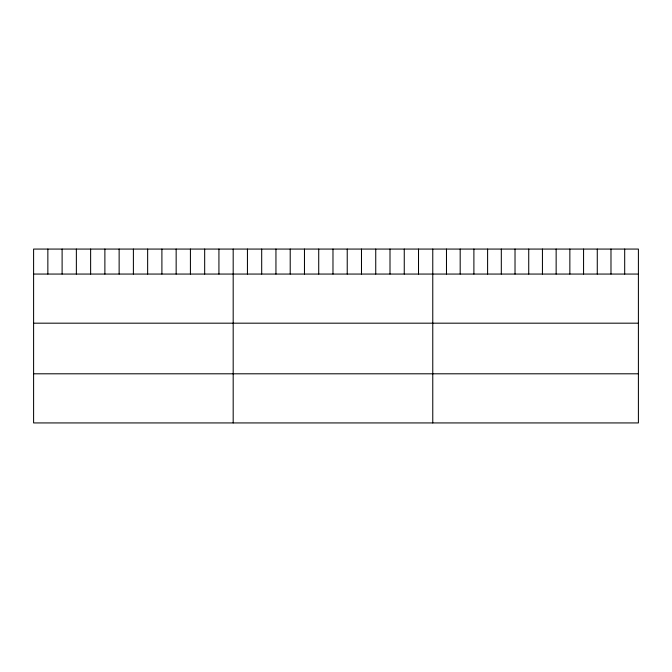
<?xml version="1.0" encoding="UTF-8"?>
<svg xmlns="http://www.w3.org/2000/svg" width="672" height="672" viewBox="0 0 672 672"><rect width="100%" height="100%" fill="white"/><g stroke="black" fill="none" stroke-linecap="round" stroke-linejoin="round"><path stroke-width="1.01" d="M638.4 274.058L638.4 422.932L33.6 422.932L33.6 249.068L638.4 249.068L638.4 274.058L33.6 274.058M33.6 323.182L638.4 323.182M33.6 373.8L638.4 373.8M624.691 249.068L624.691 274.058M610.982 249.068L610.982 274.058M597.274 249.068L597.274 274.058M583.565 249.068L583.565 274.058M569.856 249.068L569.856 274.058M556.147 249.068L556.147 274.058M542.438 249.068L542.438 274.058M528.73 249.068L528.73 274.058M515.021 249.068L515.021 274.058M501.312 249.068L501.312 274.058M487.603 249.068L487.603 274.058M473.894 249.068L473.894 274.058M460.186 249.068L460.186 274.058M446.477 249.068L446.477 274.058M432.768 249.068L432.768 422.932M418.513 249.068L418.513 274.058M404.258 249.068L404.258 274.058M390.004 249.068L390.004 274.058M375.74 249.068L375.74 274.058M361.486 249.068L361.486 274.058M347.231 249.068L347.231 274.058M332.976 249.068L332.976 274.058M318.721 249.068L318.721 274.058M304.466 249.068L304.466 274.058M290.212 249.068L290.212 274.058M275.948 249.068L275.948 274.058M261.694 249.068L261.694 274.058M247.439 249.068L247.439 274.058M233.184 249.068L233.184 422.932M218.929 249.068L218.929 274.058M204.674 249.068L204.674 274.058M190.42 249.068L190.42 274.058M176.156 249.068L176.156 274.058M161.902 249.068L161.902 274.058M147.647 249.068L147.647 274.058M133.392 249.068L133.392 274.058M119.137 249.068L119.137 274.058M104.882 249.068L104.882 274.058M90.628 249.068L90.628 274.058M76.364 249.068L76.364 274.058M62.11 249.068L62.11 274.058M47.855 249.068L47.855 274.058"/></g></svg>
